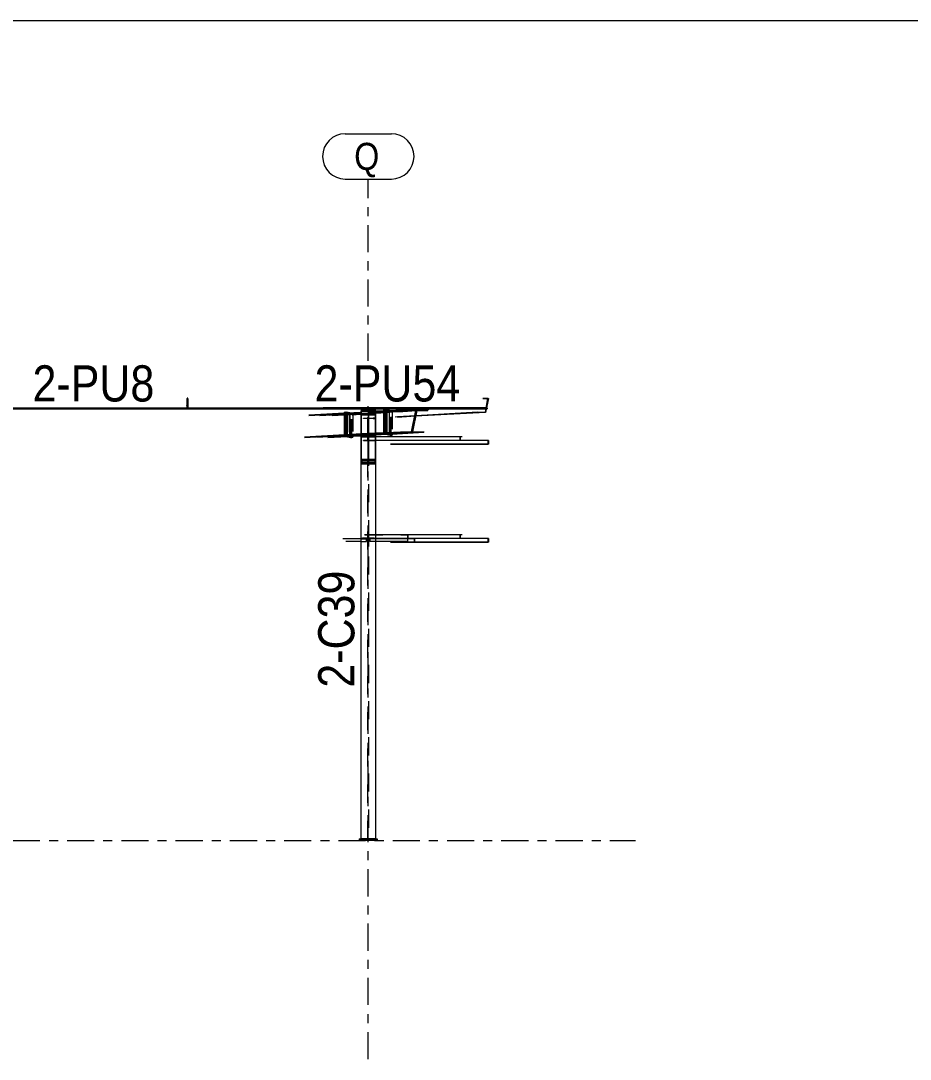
# Model space of a CAD drawing. Header units: millimetres. Extents: x -38 to 785, y -178 to 396.
# Drawn here: x 407.8 to 506.1, y 281.4 to 396.2 of the extents above; entities that cross this region are included whole.
import ezdxf

# ---------------------------------------------------------------- set-up
doc = ezdxf.new("R2010")
doc.units = ezdxf.units.MM
for name, pattern in [('XKITLINE00', [0]), ('XKITLINE02', [4, 2, -2]), ('XKITLINE03', [6, 3, -1, 1, -1])]:
    doc.linetypes.add(name, pattern=pattern)
for name, color, linetype, lineweight in [('DrawingSheet', 5, 'Continuous', 0), ('Part', 2, 'Continuous', 0), ('PartMark', 7, 'Continuous', 0), ('S-grid', 1, 'Continuous', 0)]:
    doc.layers.add(name, color=color, linetype=linetype, lineweight=lineweight)
doc.styles.add('ARIAL', font='ARIAL.TTF')

# ---------------------------------------------------------------- blocks, each defined once
blk = doc.blocks.new('*A137')
at = {"layer": 'Part'}
blk.add_hatch(color=3, dxfattribs=at).paths.add_polyline_path([(458.62, 354.45), (458.62, 354.46), (459.48, 354.46), (459.18, 352.91), (458.33, 352.91), (458.33, 352.93), (459.15, 352.93), (459.44, 354.45)], flags=17)
blk = doc.blocks.new('*A138')
at = {"layer": 'Part'}
blk.add_hatch(color=3, dxfattribs=at).paths.add_polyline_path([(456.38, 350.2), (456.38, 349.82), (459.48, 349.82), (459.48, 349.4), (459.23, 349.4), (459.23, 349.41), (459.45, 349.41), (459.45, 349.8), (456.35, 349.8), (456.35, 350.22), (456.6, 350.22), (456.6, 350.2)], flags=17)
blk = doc.blocks.new('*A139')
at = {"layer": 'Part'}
blk.add_hatch(color=3, dxfattribs=at).paths.add_polyline_path([(456.38, 339.37), (456.38, 338.98), (459.48, 338.98), (459.48, 338.57), (459.23, 338.57), (459.23, 338.58), (459.45, 338.58), (459.45, 338.97), (456.35, 338.97), (456.35, 339.38), (456.6, 339.38), (456.6, 339.37)], flags=17)
blk = doc.blocks.new('*A140')
at = {"layer": 'Part'}
blk.add_hatch(color=3, dxfattribs=at).paths.add_polyline_path([(381.2, 353.3), (381.2, 353.32), (451.2, 353.32), (451.2, 353.3)], flags=17)
blk = doc.blocks.new('*A141')
at = {"layer": 'Part'}
blk.add_hatch(color=3, dxfattribs=at).paths.add_polyline_path([(450.21, 353.14), (450.23, 353.22), (452.81, 353.22), (452.8, 353.14), (451.56, 353.14), (451.11, 350.78), (452.35, 350.78), (452.34, 350.71), (449.75, 350.71), (449.76, 350.78), (451, 350.78), (451.45, 353.14)], flags=17)
blk = doc.blocks.new('*A142')
at = {"layer": 'Part'}
blk.add_hatch(color=3, dxfattribs=at).paths.add_polyline_path([(426.2, 354.48), (426.24, 354.47), (426.25, 354.43), (426.24, 354.4), (426.21, 354.38), (426.17, 354.39), (426.15, 354.42), (426.17, 354.46)], flags=17)
blk = doc.blocks.new('*A143')
at = {"layer": 'Part'}
blk.add_hatch(color=3, dxfattribs=at).paths.add_polyline_path([(426.2, 353.72), (426.24, 353.71), (426.25, 353.67), (426.24, 353.64), (426.21, 353.62), (426.17, 353.63), (426.15, 353.66), (426.17, 353.7)], flags=17)
blk = doc.blocks.new('*A144')
at = {"layer": 'Part'}
blk.add_hatch(color=3, dxfattribs=at).paths.add_polyline_path([(441.2, 353.3), (441.2, 353.32), (459.36, 353.32), (459.36, 353.3)], flags=17)
blk = doc.blocks.new('*A145')
at = {"layer": 'Part'}
blk.add_hatch(color=3, dxfattribs=at).paths.add_polyline_path([(446.23, 350.29), (446.23, 347.73), (446.93, 347.73), (446.93, 347.64), (445.48, 347.64), (445.48, 347.73), (446.18, 347.73), (446.18, 350.29)], flags=17)
blk = doc.blocks.new('*A146')
at = {"layer": 'Part'}
blk.add_hatch(color=3, dxfattribs=at).paths.add_polyline_path([(445.48, 353.13), (445.48, 353.22), (446.93, 353.22), (446.93, 353.13), (446.23, 353.13), (446.23, 350.38), (446.93, 350.38), (446.93, 350.29), (445.48, 350.29), (445.48, 350.38), (446.18, 350.38), (446.18, 353.13)], flags=17)
blk = doc.blocks.new('*A171')
at = {"layer": 'DrawingSheet', "color": 5, "linetype": 'XKITLINE00', "lineweight": 0}
blk.add_line((784.85, 396.22), (-35.15, 396.22), dxfattribs=at)
blk = doc.blocks.new('*A798')
at = {"layer": 'S-grid', "color": 1, "linetype": 'XKITLINE03', "lineweight": 0}
blk.add_line((238.91, 305.59), (475.75, 305.59), dxfattribs=at)
blk = doc.blocks.new('*A806')
at = {"layer": 'Part', "color": 2, "linetype": 'XKITLINE00', "lineweight": 0}
for p, q in [((458.86, 354.46), (459.48, 354.46)), ((459.44, 354.45), (458.86, 354.41)), ((459.44, 354.45), (458.86, 354.45)), ((459.15, 352.93), (459.44, 354.45)), ((459.48, 354.46), (459.18, 352.91)), ((459.18, 352.91), (451.43, 352.48)), ((458.33, 352.91), (451.44, 352.53)), ((458.33, 352.93), (451.45, 352.55)), ((458.33, 352.91), (458.33, 352.93)), ((458.33, 352.93), (459.15, 352.93)), ((459.18, 352.91), (458.33, 352.91))]:
    blk.add_line(p, q, dxfattribs=at)
at = {"layer": 'Part', "color": 7, "linetype": 'XKITLINE02', "lineweight": 0}
for p, q in [((459.48, 354.46), (458.86, 354.43)), ((451.44, 352.53), (447.76, 352.32)), ((451.45, 352.55), (447.77, 352.34)), ((459.15, 352.93), (448.59, 352.34)), ((451.43, 352.48), (448.62, 352.32))]:
    blk.add_line(p, q, dxfattribs=at)
blk = doc.blocks.new('*A807')
at = {"layer": 'Part', "color": 7, "linetype": 'XKITLINE02', "lineweight": 0}
for p, q in [((447.04, 350.22), (445.78, 350.22)), ((447.04, 349.8), (445.78, 349.8)), ((456.38, 350.2), (445.81, 350.2)), ((456.38, 349.82), (445.81, 349.82))]:
    blk.add_line(p, q, dxfattribs=at)
at = {"layer": 'Part', "color": 2, "linetype": 'XKITLINE00', "lineweight": 0}
for p, q in [((456.6, 350.22), (447.04, 350.22)), ((459.45, 349.8), (447.04, 349.8)), ((448.66, 349.41), (459.45, 349.41)), ((459.48, 349.4), (448.66, 349.4)), ((456.35, 349.8), (456.35, 350.22)), ((456.6, 350.2), (456.38, 350.2)), ((456.38, 350.2), (456.38, 349.82)), ((459.48, 349.82), (456.38, 349.82)), ((456.6, 350.22), (456.6, 350.2)), ((459.23, 349.4), (459.23, 349.41)), ((459.45, 349.41), (459.45, 349.8)), ((459.48, 349.82), (459.48, 349.4))]:
    blk.add_line(p, q, dxfattribs=at)
blk = doc.blocks.new('*A808')
at = {"layer": 'Part', "color": 7, "linetype": 'XKITLINE02', "lineweight": 0}
for p, q in [((447.04, 339.38), (445.78, 339.38)), ((450.24, 338.97), (445.78, 338.97)), ((456.38, 339.37), (445.81, 339.37)), ((456.38, 338.98), (445.81, 338.98))]:
    blk.add_line(p, q, dxfattribs=at)
at = {"layer": 'Part', "color": 2, "linetype": 'XKITLINE00', "lineweight": 0}
for p, q in [((456.6, 339.38), (447.04, 339.38)), ((459.45, 338.97), (450.24, 338.97)), ((456.35, 338.97), (456.35, 339.38)), ((456.6, 339.37), (456.38, 339.37)), ((456.38, 339.37), (456.38, 338.98)), ((459.48, 338.98), (456.38, 338.98)), ((456.6, 339.38), (456.6, 339.37)), ((459.45, 338.58), (459.45, 338.97)), ((459.48, 338.98), (459.48, 338.57)), ((448.66, 338.58), (459.45, 338.58)), ((459.48, 338.57), (448.66, 338.57)), ((459.23, 338.57), (459.23, 338.58))]:
    blk.add_line(p, q, dxfattribs=at)
blk = doc.blocks.new('*A809')
at = {"layer": 'Part', "color": 7, "linetype": 'XKITLINE02', "lineweight": 0}
for p, q in [((447.04, 339.38), (445.78, 339.38)), ((450.24, 338.97), (445.78, 338.97)), ((445.81, 339.37), (450.64, 339.37)), ((451.32, 338.98), (445.81, 338.98)), ((450.64, 339.38), (450.58, 339.38)), ((450.58, 338.97), (451.31, 338.97)), ((450.59, 338.98), (450.59, 339.37)), ((450.64, 339.37), (450.64, 339.38)), ((451.32, 338.57), (451.32, 338.98)), ((451.31, 338.58), (451.25, 338.58)), ((451.25, 338.57), (451.32, 338.57))]:
    blk.add_line(p, q, dxfattribs=at)
at = {"layer": 'Part', "color": 2, "linetype": 'XKITLINE00', "lineweight": 0}
for p, q in [((450.58, 339.38), (447.04, 339.38)), ((450.58, 338.97), (450.24, 338.97)), ((450.58, 339.38), (450.58, 338.97)), ((451.31, 338.97), (451.31, 338.58)), ((451.25, 338.58), (448.66, 338.58)), ((451.25, 338.57), (448.66, 338.57)), ((451.25, 338.58), (451.25, 338.57))]:
    blk.add_line(p, q, dxfattribs=at)
blk = doc.blocks.new('*A810')
at = {"layer": 'Part', "color": 2, "linetype": 'XKITLINE00', "lineweight": 0}
for p, q in [((381.2, 353.42), (381.2, 353.29)), ((381.2, 353.42), (451.2, 353.42)), ((381.2, 353.32), (451.2, 353.32)), ((381.2, 353.3), (451.2, 353.3)), ((451.2, 353.29), (381.2, 353.29)), ((451.2, 353.42), (451.2, 353.29))]:
    blk.add_line(p, q, dxfattribs=at)
at = {"layer": 'Part', "color": 7, "linetype": 'XKITLINE02', "lineweight": 0}
for p, q in [((381.2, 353.42), (451.2, 353.42)), ((381.2, 353.31), (381.2, 353.32)), ((451.2, 353.31), (381.2, 353.31))]:
    blk.add_line(p, q, dxfattribs=at)
blk = doc.blocks.new('*A811')
at = {"layer": 'Part', "color": 2, "linetype": 'XKITLINE00', "lineweight": 0}
for p, q in [((443.56, 352.76), (439.62, 352.53)), ((443.56, 352.83), (439.63, 352.6)), ((443.56, 352.69), (440.85, 352.53)), ((443.56, 350.35), (439.16, 350.09)), ((443.56, 350.42), (439.17, 350.17)), ((443.87, 350.21), (441.73, 350.09))]:
    blk.add_line(p, q, dxfattribs=at)
at = {"layer": 'Part', "color": 7, "linetype": 'XKITLINE02', "lineweight": 0}
for p, q in [((443.92, 352.7), (440.96, 352.53)), ((444.21, 352.65), (442.19, 352.53)), ((442.21, 352.6), (444.21, 352.72)), ((443.6, 352.83), (443.56, 352.83)), ((443.6, 352.76), (443.56, 352.76)), ((443.89, 352.71), (443.56, 352.69)), ((444.21, 352.72), (443.6, 352.83)), ((443.6, 352.83), (443.6, 352.76)), ((443.6, 352.76), (443.89, 352.71)), ((443.89, 352.71), (443.89, 350.37)), ((443.92, 350.36), (443.92, 352.7)), ((443.92, 352.7), (444.21, 352.65)), ((444.21, 352.65), (444.21, 352.72)), ((443.89, 350.37), (440.4, 350.17)), ((440.51, 350.17), (443.92, 350.36)), ((441.75, 350.17), (444.21, 350.31)), ((443.6, 350.42), (443.56, 350.42)), ((443.6, 350.35), (443.56, 350.35)), ((443.89, 350.37), (443.6, 350.42)), ((443.6, 350.42), (443.6, 350.35)), ((443.6, 350.35), (444.21, 350.23)), ((444.21, 350.23), (443.87, 350.21)), ((444.21, 350.31), (443.92, 350.36)), ((444.21, 350.23), (444.21, 350.31))]:
    blk.add_line(p, q, dxfattribs=at)
blk = doc.blocks.new('*A812')
at = {"layer": 'Part', "color": 2, "linetype": 'XKITLINE00', "lineweight": 0}
for p, q in [((448.21, 353.1), (450.23, 353.22)), ((448.21, 353.03), (450.21, 353.14)), ((448.21, 353.03), (448.21, 353.1)), ((448.5, 352.97), (448.21, 353.03)), ((448.5, 352.97), (451.45, 353.14)), ((448.5, 352.97), (448.5, 350.71)), ((450.21, 353.14), (450.23, 353.22)), ((451.45, 353.14), (450.21, 353.14)), ((450.23, 353.22), (452.81, 353.22)), ((451, 350.78), (451.45, 353.14)), ((451.56, 353.14), (451.11, 350.78)), ((452.8, 353.14), (451.55, 353.07)), ((451.56, 353.14), (452.8, 353.14)), ((452.81, 353.22), (452.8, 353.14)), ((448.21, 350.69), (449.76, 350.78)), ((448.21, 350.62), (449.75, 350.71)), ((448.21, 350.62), (448.21, 350.69)), ((448.81, 350.5), (448.21, 350.62)), ((448.81, 350.5), (452.34, 350.71)), ((449.75, 350.71), (449.76, 350.78)), ((452.34, 350.71), (449.75, 350.71)), ((449.76, 350.78), (451, 350.78)), ((451.11, 350.78), (452.35, 350.78)), ((452.35, 350.78), (452.34, 350.71))]:
    blk.add_line(p, q, dxfattribs=at)
at = {"layer": 'Part', "color": 7, "linetype": 'XKITLINE02', "lineweight": 0}
for p, q in [((448.21, 353.1), (448.81, 352.99)), ((448.52, 352.97), (451.56, 353.14)), ((448.81, 352.91), (448.52, 352.97)), ((448.52, 352.97), (448.52, 350.63)), ((448.81, 352.99), (452.81, 353.22)), ((451.55, 353.07), (448.81, 352.91)), ((448.81, 352.99), (448.81, 352.91)), ((448.21, 350.69), (448.5, 350.64)), ((448.5, 350.64), (451, 350.78)), ((448.5, 350.71), (448.5, 350.64)), ((448.52, 350.63), (451.11, 350.78)), ((448.52, 350.63), (448.81, 350.58)), ((448.81, 350.58), (452.35, 350.78)), ((448.81, 350.58), (448.81, 350.5))]:
    blk.add_line(p, q, dxfattribs=at)
blk = doc.blocks.new('*A813')
at = {"layer": 'Part', "color": 2, "linetype": 'XKITLINE00', "lineweight": 0}
for p, q in [((445.45, 353), (445.37, 353)), ((445.37, 353), (445.37, 305.76)), ((447.04, 353), (446.95, 353)), ((447.04, 305.76), (447.04, 353))]:
    blk.add_line(p, q, dxfattribs=at)
at = {"layer": 'Part', "color": 7, "linetype": 'XKITLINE02', "lineweight": 0}
for p, q in [((446.17, 352.99), (445.37, 352.99)), ((446.17, 352.66), (445.37, 352.66)), ((445.37, 352.65), (447.04, 352.65)), ((446.95, 353), (445.45, 353)), ((446.17, 305.76), (446.17, 352.99)), ((446.24, 352.99), (446.24, 305.76)), ((446.24, 352.99), (447.04, 352.99)), ((446.24, 352.66), (447.04, 352.66)), ((447.04, 305.76), (445.37, 305.76))]:
    blk.add_line(p, q, dxfattribs=at)
blk = doc.blocks.new('*A814')
at = {"layer": 'Part', "color": 2, "linetype": 'XKITLINE00', "lineweight": 0}
for p, q in [((445.2, 305.76), (447.2, 305.76)), ((445.2, 305.76), (445.2, 305.59)), ((447.2, 305.59), (445.2, 305.59)), ((447.2, 305.76), (447.2, 305.59))]:
    blk.add_line(p, q, dxfattribs=at)
blk = doc.blocks.new('*A815')
at = {"layer": 'Part', "color": 2, "linetype": 'XKITLINE00', "lineweight": 0}
for p, q in [((426.17, 354.46), (426.15, 354.42)), ((426.15, 354.42), (426.15, 353.66)), ((426.15, 354.42), (426.17, 354.39)), ((426.2, 354.48), (426.17, 354.46)), ((426.17, 354.39), (426.21, 354.38)), ((426.24, 354.47), (426.2, 354.48)), ((426.21, 354.38), (426.24, 354.4)), ((426.25, 354.43), (426.24, 354.47)), ((426.24, 354.4), (426.25, 354.43)), ((426.25, 354.43), (426.25, 353.67)), ((426.15, 353.64), (426.15, 353.42)), ((426.25, 353.65), (426.25, 353.42))]:
    blk.add_line(p, q, dxfattribs=at)
at = {"layer": 'Part', "color": 7, "linetype": 'XKITLINE02', "lineweight": 0}
for p, q in [((426.25, 353.67), (426.25, 353.65)), ((426.15, 353.66), (426.15, 353.64)), ((426.15, 353.42), (426.15, 353.4)), ((426.25, 353.42), (426.25, 353.41))]:
    blk.add_line(p, q, dxfattribs=at)
blk = doc.blocks.new('*A816')
at = {"layer": 'Part', "color": 2, "linetype": 'XKITLINE00', "lineweight": 0}
for p, q in [((426.17, 353.7), (426.15, 353.66)), ((426.2, 353.72), (426.17, 353.7)), ((426.24, 353.71), (426.2, 353.72)), ((426.25, 353.67), (426.24, 353.71)), ((426.24, 353.64), (426.25, 353.67)), ((426.25, 353.65), (426.25, 353.67)), ((426.15, 353.64), (426.15, 353.66)), ((426.15, 353.66), (426.17, 353.63)), ((426.17, 353.61), (426.15, 353.64)), ((426.17, 353.63), (426.21, 353.62)), ((426.21, 353.6), (426.17, 353.61)), ((426.21, 353.62), (426.24, 353.64)), ((426.24, 353.62), (426.21, 353.6)), ((426.25, 353.65), (426.24, 353.62))]:
    blk.add_line(p, q, dxfattribs=at)
at = {"layer": 'Part', "color": 7, "linetype": 'XKITLINE02', "lineweight": 0}
for p, q in [((426.15, 353.64), (426.17, 353.68)), ((426.17, 353.68), (426.2, 353.7)), ((426.2, 353.7), (426.24, 353.68)), ((426.24, 353.68), (426.25, 353.65))]:
    blk.add_line(p, q, dxfattribs=at)
blk = doc.blocks.new('*A817')
at = {"layer": 'Part', "color": 2, "linetype": 'XKITLINE00', "lineweight": 0}
for p, q in [((443.56, 350.27), (443.56, 352.93)), ((443.56, 352.93), (443.67, 352.93)), ((443.67, 350.28), (443.67, 352.93)), ((443.68, 352.93), (443.67, 352.93)), ((443.67, 350.28), (443.56, 350.27)), ((443.56, 350.27), (444.25, 350.14)), ((444.36, 350.15), (443.67, 350.28)), ((444.25, 350.14), (444.36, 350.15)), ((444.36, 350.15), (444.36, 350.15))]:
    blk.add_line(p, q, dxfattribs=at)
at = {"layer": 'Part', "color": 7, "linetype": 'XKITLINE02', "lineweight": 0}
for p, q in [((444.25, 352.8), (443.56, 352.93)), ((444.36, 352.8), (443.68, 352.93)), ((444.25, 350.14), (444.25, 352.8)), ((444.36, 352.8), (444.25, 352.8)), ((444.36, 350.15), (444.36, 352.8))]:
    blk.add_line(p, q, dxfattribs=at)
blk = doc.blocks.new('*A818')
at = {"layer": 'Part', "color": 2, "linetype": 'XKITLINE00', "lineweight": 0}
for p, q in [((443.68, 352.93), (443.79, 352.94)), ((443.68, 350.28), (443.68, 352.93)), ((443.79, 350.29), (443.79, 352.94)), ((444.17, 352.87), (443.79, 352.94)), ((443.79, 350.29), (443.68, 350.28)), ((443.68, 350.28), (444.37, 350.15)), ((444.48, 350.16), (443.79, 350.29)), ((444.48, 350.25), (444.48, 350.16)), ((444.37, 350.15), (444.48, 350.16))]:
    blk.add_line(p, q, dxfattribs=at)
at = {"layer": 'Part', "color": 7, "linetype": 'XKITLINE02', "lineweight": 0}
for p, q in [((444.37, 352.8), (443.68, 352.93)), ((444.48, 352.81), (444.17, 352.87)), ((444.37, 352.8), (444.48, 352.81)), ((444.37, 350.15), (444.37, 352.8)), ((444.48, 352.81), (444.48, 350.25))]:
    blk.add_line(p, q, dxfattribs=at)
blk = doc.blocks.new('*A819')
at = {"layer": 'Part', "color": 2, "linetype": 'XKITLINE00', "lineweight": 0}
for p, q in [((443.38, 338.97), (445.37, 338.97)), ((445.37, 338.95), (443.38, 338.95)), ((445.37, 338.63), (443.74, 338.63))]:
    blk.add_line(p, q, dxfattribs=at)
at = {"layer": 'Part', "color": 7, "linetype": 'XKITLINE02', "lineweight": 0}
for p, q in [((446.02, 338.97), (445.37, 338.97)), ((445.37, 338.95), (446, 338.95)), ((445.72, 338.95), (445.72, 338.97)), ((446, 338.95), (446, 338.63)), ((446.02, 338.63), (446.02, 338.97)), ((445.37, 338.63), (446.02, 338.63))]:
    blk.add_line(p, q, dxfattribs=at)
blk = doc.blocks.new('*A820')
at = {"layer": 'Part', "color": 2, "linetype": 'XKITLINE00', "lineweight": 0}
for p, q in [((441.2, 353.42), (441.2, 353.29)), ((459.1, 353.42), (441.2, 353.42)), ((441.2, 353.32), (459.36, 353.32)), ((441.2, 353.3), (459.36, 353.3)), ((459.07, 353.29), (441.2, 353.29)), ((459.36, 353.29), (459.26, 353.29)), ((459.36, 353.42), (459.28, 353.42)), ((459.36, 353.42), (459.36, 353.29))]:
    blk.add_line(p, q, dxfattribs=at)
at = {"layer": 'Part', "color": 7, "linetype": 'XKITLINE02', "lineweight": 0}
for p, q in [((441.2, 353.42), (459.36, 353.42)), ((441.2, 353.31), (441.2, 353.32)), ((459.36, 353.31), (441.2, 353.31)), ((459.26, 353.29), (459.07, 353.29)), ((459.28, 353.42), (459.1, 353.42))]:
    blk.add_line(p, q, dxfattribs=at)
blk = doc.blocks.new('*A821')
at = {"layer": 'Part', "color": 2, "linetype": 'XKITLINE00', "lineweight": 0}
for p, q in [((446.18, 347.73), (446.18, 350.29)), ((446.18, 350.29), (446.23, 350.29)), ((446.23, 350.29), (446.23, 347.73)), ((445.48, 347.73), (446.18, 347.73)), ((445.48, 347.73), (445.48, 347.34)), ((445.48, 347.64), (446.93, 347.64)), ((445.48, 347.34), (446.93, 347.34)), ((446.23, 347.73), (446.93, 347.73)), ((446.93, 347.64), (446.93, 347.73)), ((446.93, 347.64), (446.93, 347.34))]:
    blk.add_line(p, q, dxfattribs=at)
at = {"layer": 'Part', "color": 7, "linetype": 'XKITLINE02', "lineweight": 0}
for p, q in [((446.18, 350.19), (446.23, 350.19)), ((446.18, 350.05), (446.23, 350.05)), ((445.48, 347.44), (446.18, 347.44)), ((446.18, 347.44), (446.18, 347.73)), ((446.23, 347.73), (446.23, 347.44)), ((446.23, 347.44), (446.93, 347.44))]:
    blk.add_line(p, q, dxfattribs=at)
blk = doc.blocks.new('*A822')
at = {"layer": 'Part', "color": 2, "linetype": 'XKITLINE00', "lineweight": 0}
for p, q in [((445.48, 353.01), (445.48, 353.22)), ((445.48, 353.22), (446.93, 353.22)), ((445.48, 353.13), (446.18, 353.13)), ((445.48, 353.01), (446.18, 353.01)), ((446.18, 353.13), (446.18, 350.38)), ((446.23, 353.13), (446.23, 350.38)), ((446.23, 353.13), (446.93, 353.13)), ((446.23, 353.01), (446.93, 353.01)), ((446.93, 353.13), (446.93, 353.22)), ((446.93, 353.01), (446.93, 353.13)), ((445.48, 350.17), (445.48, 350.38)), ((445.48, 350.38), (446.18, 350.38)), ((446.93, 350.29), (445.48, 350.29)), ((446.23, 350.38), (446.93, 350.38)), ((446.93, 350.38), (446.93, 350.29)), ((446.93, 350.29), (446.93, 350.17)), ((446.18, 350.17), (445.48, 350.17)), ((446.93, 350.17), (446.23, 350.17))]:
    blk.add_line(p, q, dxfattribs=at)
at = {"layer": 'Part', "color": 7, "linetype": 'XKITLINE02', "lineweight": 0}
for p, q in [((445.48, 353.11), (446.93, 353.11)), ((445.48, 350.27), (446.18, 350.27)), ((446.18, 350.38), (446.18, 350.27)), ((446.23, 350.27), (446.23, 350.38)), ((446.93, 350.27), (446.23, 350.27)), ((446.23, 350.17), (446.18, 350.17))]:
    blk.add_line(p, q, dxfattribs=at)
blk = doc.blocks.new('*A823')
at = {"layer": 'Part', "color": 7, "linetype": 'XKITLINE02', "lineweight": 0}
for p, q in [((446.38, 338.97), (446.38, 338.63)), ((447.04, 338.97), (446.38, 338.97)), ((446.38, 338.63), (446.38, 338.95)), ((447.04, 338.95), (446.38, 338.95)), ((446.53, 338.95), (446.53, 338.97)), ((450.74, 338.97), (450.24, 338.97)), ((450.59, 338.63), (450.59, 338.97)), ((446.38, 338.63), (446.38, 338.63)), ((447.04, 338.63), (446.38, 338.63))]:
    blk.add_line(p, q, dxfattribs=at)
at = {"layer": 'Part', "color": 2, "linetype": 'XKITLINE00', "lineweight": 0}
for p, q in [((450.24, 338.97), (447.04, 338.97)), ((450.74, 338.95), (447.04, 338.95)), ((450.59, 338.63), (450.59, 338.95)), ((450.74, 338.97), (450.74, 338.95)), ((450.59, 338.63), (447.04, 338.63))]:
    blk.add_line(p, q, dxfattribs=at)
blk = doc.blocks.new('*A824')
at = {"layer": 'Part', "color": 7, "linetype": 'XKITLINE02', "lineweight": 0}
for p, q in [((446.86, 339.01), (446.24, 339.01)), ((446.24, 339.01), (446.24, 338.97)), ((446.24, 338.97), (446.86, 338.97)), ((446.36, 338.97), (446.36, 339.01)), ((446.86, 338.97), (446.86, 339.01))]:
    blk.add_line(p, q, dxfattribs=at)
blk = doc.blocks.new('*A825')
at = {"layer": 'Part', "color": 7, "linetype": 'XKITLINE02', "lineweight": 0}
for p, q in [((446.17, 339.01), (445.55, 339.01)), ((445.55, 339.01), (445.55, 338.97)), ((445.55, 338.97), (446.17, 338.97)), ((446.05, 338.97), (446.05, 339.01)), ((446.17, 338.97), (446.17, 339.01))]:
    blk.add_line(p, q, dxfattribs=at)
blk = doc.blocks.new('*A826')
at = {"layer": 'Part', "color": 7, "linetype": 'XKITLINE02', "lineweight": 0}
for p, q in [((446.18, 338.09), (446.18, 338.93)), ((446.18, 338.93), (446.23, 338.93)), ((446.23, 338.93), (446.23, 338.93)), ((446.23, 338.93), (446.23, 338.09)), ((446.23, 338.09), (446.18, 338.09))]:
    blk.add_line(p, q, dxfattribs=at)
blk = doc.blocks.new('*A827')
at = {"layer": 'Part', "color": 7, "linetype": 'XKITLINE02', "lineweight": 0}
for p, q in [((446.95, 338.97), (445.66, 338.97)), ((445.66, 338.93), (445.66, 338.97)), ((446.95, 338.93), (445.66, 338.93)), ((446.75, 338.97), (446.75, 338.93))]:
    blk.add_line(p, q, dxfattribs=at)
blk = doc.blocks.new('*A828')
at = {"layer": 'Part', "color": 7, "linetype": 'XKITLINE02', "lineweight": 0}
for p, q in [((447.04, 352.84), (446.24, 352.79)), ((446.24, 352.79), (447.07, 352.83)), ((446.24, 352.79), (446.24, 350.35)), ((447.07, 352.89), (448.58, 352.97)), ((448.29, 352.95), (447.07, 352.88)), ((448.58, 352.9), (447.07, 352.81)), ((447.07, 352.84), (447.07, 352.81)), ((447.97, 353.09), (447.93, 353.09)), ((447.97, 353.01), (447.93, 353.01)), ((448.26, 352.96), (447.93, 352.94)), ((448.58, 352.97), (447.97, 353.09)), ((447.97, 353.09), (447.97, 353.01)), ((447.97, 353.01), (448.26, 352.96)), ((448.26, 352.96), (448.26, 350.62)), ((448.29, 350.62), (448.29, 352.95)), ((448.29, 352.95), (448.58, 352.9)), ((448.58, 352.9), (448.58, 352.97)), ((448.26, 350.62), (446.24, 350.51)), ((446.24, 350.5), (448.29, 350.62)), ((447.04, 350.62), (446.24, 350.58)), ((448.58, 350.56), (446.24, 350.43)), ((447.04, 350.55), (446.24, 350.5)), ((447.04, 350.4), (446.24, 350.35)), ((447.97, 350.68), (447.93, 350.67)), ((447.97, 350.6), (447.93, 350.6)), ((448.26, 350.62), (447.97, 350.68)), ((447.97, 350.68), (447.97, 350.6)), ((447.97, 350.6), (448.58, 350.49)), ((448.58, 350.49), (448.24, 350.47)), ((448.58, 350.56), (448.29, 350.62)), ((448.58, 350.49), (448.58, 350.56))]:
    blk.add_line(p, q, dxfattribs=at)
at = {"layer": 'Part', "color": 2, "linetype": 'XKITLINE00', "lineweight": 0}
for p, q in [((447.07, 352.84), (447.04, 352.84)), ((447.93, 353.09), (447.07, 353.04)), ((447.07, 353.04), (447.07, 352.84)), ((447.93, 353.01), (447.07, 352.96)), ((447.93, 352.94), (447.07, 352.89)), ((447.93, 350.67), (447.04, 350.62)), ((447.93, 350.6), (447.04, 350.55)), ((448.24, 350.47), (447.04, 350.4))]:
    blk.add_line(p, q, dxfattribs=at)
blk = doc.blocks.new('*A829')
at = {"layer": 'Part', "color": 2, "linetype": 'XKITLINE00', "lineweight": 0}
for p, q in [((445.45, 347.19), (445.45, 353.19)), ((445.48, 353.19), (445.45, 353.19)), ((446.95, 353.19), (446.93, 353.19)), ((446.95, 353.19), (446.95, 347.19)), ((446.95, 347.19), (445.45, 347.19))]:
    blk.add_line(p, q, dxfattribs=at)
at = {"layer": 'Part', "color": 7, "linetype": 'XKITLINE02', "lineweight": 0}
blk.add_line((446.93, 353.19), (445.48, 353.19), dxfattribs=at)
blk = doc.blocks.new('*A830')
at = {"layer": 'Part', "color": 2, "linetype": 'XKITLINE00', "lineweight": 0}
for p, q in [((448.06, 350.53), (448.06, 353.19)), ((448.06, 353.19), (448.17, 353.19)), ((448.17, 350.54), (448.17, 353.19)), ((448.54, 353.12), (448.17, 353.19)), ((448.17, 350.54), (448.06, 350.53)), ((448.06, 350.53), (448.74, 350.4)), ((448.85, 350.41), (448.17, 350.54)), ((448.74, 350.4), (448.85, 350.41)), ((448.85, 350.5), (448.85, 350.41))]:
    blk.add_line(p, q, dxfattribs=at)
at = {"layer": 'Part', "color": 7, "linetype": 'XKITLINE02', "lineweight": 0}
for p, q in [((448.06, 353.19), (448.74, 353.06)), ((448.85, 353.06), (448.54, 353.12)), ((448.74, 350.4), (448.74, 353.06)), ((448.74, 353.06), (448.85, 353.06)), ((448.85, 353.06), (448.85, 350.5))]:
    blk.add_line(p, q, dxfattribs=at)
blk = doc.blocks.new('*A831')
at = {"layer": 'Part', "color": 2, "linetype": 'XKITLINE00', "lineweight": 0}
for p, q in [((447.93, 353.18), (448.04, 353.19)), ((447.93, 350.53), (447.93, 353.18)), ((448.04, 350.53), (448.04, 353.19)), ((448.06, 353.18), (448.04, 353.19)), ((448.04, 350.53), (447.93, 350.53)), ((447.93, 350.53), (448.62, 350.4)), ((448.73, 350.4), (448.04, 350.53)), ((448.62, 350.4), (448.73, 350.4)), ((448.73, 350.4), (448.73, 350.41))]:
    blk.add_line(p, q, dxfattribs=at)
at = {"layer": 'Part', "color": 7, "linetype": 'XKITLINE02', "lineweight": 0}
for p, q in [((447.93, 353.18), (448.62, 353.05)), ((448.73, 353.06), (448.06, 353.18)), ((448.73, 353.06), (448.62, 353.05)), ((448.62, 350.4), (448.62, 353.05)), ((448.73, 350.41), (448.73, 353.06))]:
    blk.add_line(p, q, dxfattribs=at)
blk = doc.blocks.new('*A832')
at = {"layer": 'Part', "color": 7, "linetype": 'XKITLINE02', "lineweight": 0}
for p, q in [((446.17, 347.37), (445.42, 347.37)), ((445.42, 347.37), (445.42, 347.29)), ((445.42, 347.29), (446.17, 347.29)), ((446.05, 347.37), (446.05, 347.29)), ((446.17, 347.29), (446.17, 347.37))]:
    blk.add_line(p, q, dxfattribs=at)
blk = doc.blocks.new('*A833')
at = {"layer": 'Part', "color": 7, "linetype": 'XKITLINE02', "lineweight": 0}
for p, q in [((446.99, 347.37), (446.24, 347.37)), ((446.24, 347.37), (446.24, 347.29)), ((446.24, 347.29), (446.99, 347.29)), ((446.36, 347.37), (446.36, 347.29)), ((446.99, 347.29), (446.99, 347.37))]:
    blk.add_line(p, q, dxfattribs=at)
blk = doc.blocks.new('*A834')
at = {"layer": 'Part', "color": 2, "linetype": 'XKITLINE00', "lineweight": 0}
for p, q in [((445.37, 353.09), (445.37, 353)), ((445.45, 353.09), (445.37, 353.09)), ((445.45, 353), (445.37, 353)), ((447.04, 353.09), (446.95, 353.09)), ((447.04, 353), (446.95, 353)), ((447.04, 353.09), (447.04, 353))]:
    blk.add_line(p, q, dxfattribs=at)
at = {"layer": 'Part', "color": 7, "linetype": 'XKITLINE02', "lineweight": 0}
for p, q in [((445.37, 353), (445.37, 352.65)), ((445.37, 352.73), (447.04, 352.73)), ((445.37, 352.65), (447.04, 352.65)), ((446.95, 353.09), (445.45, 353.09)), ((446.95, 353), (445.45, 353)), ((447.04, 352.65), (447.04, 353))]:
    blk.add_line(p, q, dxfattribs=at)
blk = doc.blocks.new('*A835')
at = {"layer": 'Part', "color": 2, "linetype": 'XKITLINE00', "lineweight": 0}
for p, q in [((443.83, 352.85), (445.33, 352.94)), ((443.83, 352.77), (445.33, 352.86)), ((443.83, 352.77), (443.83, 352.85)), ((444.12, 352.72), (443.83, 352.77)), ((444.12, 352.72), (445.33, 352.79)), ((444.12, 352.72), (444.12, 350.45)), ((445.33, 352.94), (445.33, 352.74)), ((445.37, 352.74), (445.33, 352.74)), ((445.37, 350.53), (443.83, 350.44)), ((445.37, 350.45), (443.83, 350.36)), ((443.83, 350.36), (443.83, 350.44)), ((444.44, 350.25), (443.83, 350.36)), ((445.37, 350.3), (444.44, 350.25))]:
    blk.add_line(p, q, dxfattribs=at)
at = {"layer": 'Part', "color": 7, "linetype": 'XKITLINE02', "lineweight": 0}
for p, q in [((443.83, 352.85), (444.44, 352.73)), ((444.15, 352.71), (445.33, 352.78)), ((444.44, 352.66), (444.15, 352.71)), ((444.15, 352.71), (444.15, 350.38)), ((444.44, 352.73), (445.33, 352.79)), ((444.44, 352.73), (444.44, 352.66)), ((444.44, 352.66), (445.33, 352.71)), ((445.33, 352.73), (446.17, 352.78)), ((445.33, 352.74), (445.33, 352.71)), ((446.17, 352.79), (445.37, 352.74)), ((446.17, 350.35), (446.17, 352.79)), ((443.83, 350.44), (444.12, 350.38)), ((444.12, 350.38), (446.17, 350.5)), ((444.12, 350.45), (444.12, 350.38)), ((444.15, 350.38), (446.17, 350.49)), ((444.15, 350.38), (444.44, 350.32)), ((444.44, 350.32), (446.17, 350.42)), ((444.44, 350.32), (444.44, 350.25)), ((446.17, 350.57), (445.37, 350.53)), ((446.17, 350.5), (445.37, 350.45)), ((446.17, 350.35), (445.37, 350.3))]:
    blk.add_line(p, q, dxfattribs=at)
blk = doc.blocks.new('*A836')
at = {"layer": 'Part', "color": 7, "linetype": 'XKITLINE02', "lineweight": 0}
for p, q in [((446.18, 348.93), (446.18, 349.76)), ((446.18, 349.76), (446.23, 349.76)), ((446.23, 349.76), (446.23, 349.76)), ((446.23, 349.76), (446.23, 348.93)), ((446.23, 348.93), (446.18, 348.93))]:
    blk.add_line(p, q, dxfattribs=at)
blk = doc.blocks.new('*A837')
at = {"layer": 'Part', "color": 7, "linetype": 'XKITLINE02', "lineweight": 0}
for p, q in [((446.95, 349.8), (445.66, 349.8)), ((445.66, 349.76), (445.66, 349.8)), ((446.95, 349.76), (445.66, 349.76)), ((446.75, 349.8), (446.75, 349.76))]:
    blk.add_line(p, q, dxfattribs=at)
blk = doc.blocks.new('*A838')
at = {"layer": 'Part', "color": 7, "linetype": 'XKITLINE02', "lineweight": 0}
for p, q in [((446.18, 351.42), (446.18, 352.25)), ((446.18, 352.25), (446.23, 352.25)), ((446.23, 351.42), (446.18, 351.42)), ((446.23, 352.25), (446.23, 352.25)), ((446.23, 352.25), (446.23, 351.42))]:
    blk.add_line(p, q, dxfattribs=at)
blk = doc.blocks.new('*A839')
at = {"layer": 'Part', "color": 7, "linetype": 'XKITLINE02', "lineweight": 0}
for p, q in [((445.66, 352.29), (446.75, 352.29)), ((445.66, 352.25), (445.66, 352.29)), ((445.66, 352.25), (445.66, 352.29)), ((446.75, 352.25), (445.66, 352.25)), ((446.75, 352.29), (446.75, 352.25)), ((446.95, 352.29), (446.75, 352.29)), ((446.75, 352.29), (446.75, 352.25)), ((446.75, 352.25), (446.95, 352.25))]:
    blk.add_line(p, q, dxfattribs=at)
blk = doc.blocks.new('*A889')
at = {"layer": 'S-grid', "color": 1, "linetype": 'XKITLINE03', "lineweight": 0}
for p, q in [((446.2, 358.62), (446.2, 378.72)), ((446.2, 281.39), (446.2, 353.62))]:
    blk.add_line(p, q, dxfattribs=at)
at = {"layer": 'S-grid', "color": 3, "style": 'ARIAL', "width": 0.85}
blk.add_text('Q', height=3, dxfattribs=at).set_placement((444.65, 379.72))
blk = doc.blocks.new('*A890')
at = {"layer": 'S-grid', "color": 1, "linetype": 'XKITLINE00', "lineweight": 0}
for p, q in [((443.65, 383.72), (448.76, 383.72)), ((443.65, 378.72), (448.76, 378.72))]:
    blk.add_line(p, q, dxfattribs=at)
for centre, start, end in [((443.65, 381.22), 90, 270), ((448.76, 381.22), 270, 90)]:
    blk.add_arc(centre, 2.5, start, end, dxfattribs=at)
blk = doc.blocks.new('*A979')
at = {"layer": 'PartMark', "color": 3, "style": 'ARIAL', "width": 0.85}
blk.add_text('2-PU8', height=4, dxfattribs=at).set_placement((409.09, 354.12))
blk = doc.blocks.new('*A980')
at = {"layer": 'PartMark', "color": 3, "style": 'ARIAL', "width": 0.85}
blk.add_text('2-C39', height=4, rotation=90.0002, dxfattribs=at).set_placement((444.67, 322.48))
blk = doc.blocks.new('*A981')
at = {"layer": 'PartMark', "color": 3, "style": 'ARIAL', "width": 0.85}
blk.add_text('2-PU54', height=4, dxfattribs=at).set_placement((440.27, 354.12))

msp = doc.modelspace()

# ---------------------------------------------------------------- block references
at = {"lineweight": 0}
for name in ['*A171', '*A890', '*A889', '*A979', '*A981', '*A142', '*A815', '*A143', '*A816', '*A806', '*A137', '*A810', '*A140', '*A811', '*A820', '*A144', '*A817', '*A818', '*A835', '*A834', '*A813', '*A829', '*A146', '*A822', '*A828', '*A831', '*A830', '*A812', '*A141', '*A839', '*A838', '*A145', '*A821', '*A837', '*A807', '*A836', '*A138', '*A832', '*A833', '*A819', '*A825', '*A827', '*A808', '*A809', '*A826', '*A824', '*A823', '*A139', '*A980', '*A798', '*A814']:
    msp.add_blockref(name, (0, 0), dxfattribs=at)

doc.saveas('drawing.dxf')
